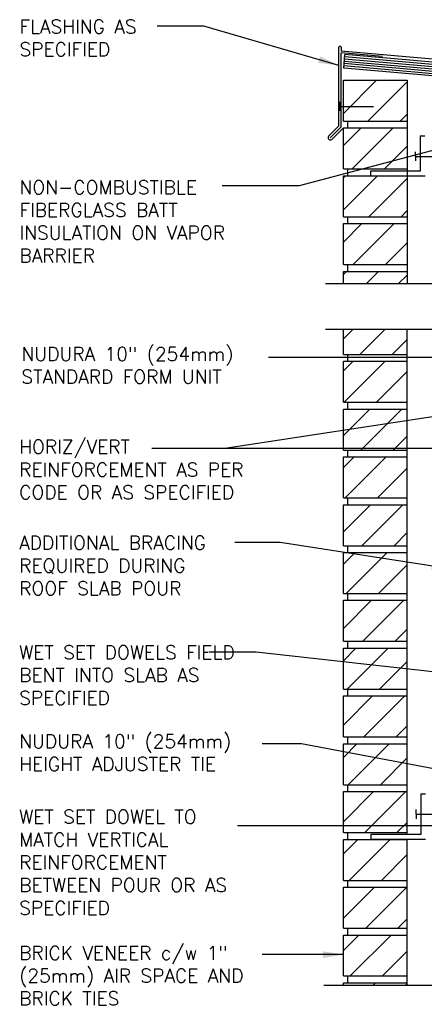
# Model space of a CAD drawing. Header units: inches. Extents: x 227.3 to 283.4, y 111.6 to 199.4.
# Drawn here: x 227.3 to 249.6, y 145.3 to 199.4 of the extents above; entities that cross this region are included whole.
import ezdxf

# ---------------------------------------------------------------- set-up
doc = ezdxf.new("R2010")
doc.units = ezdxf.units.IN
doc.header["$LTSCALE"] = 0.5
doc.header["$MEASUREMENT"] = 0
for name, color, linetype in [('HATCH', 12, 'Continuous'), ('line25', 2, 'Continuous'), ('LINE9', 9, 'Continuous'), ('TEXT', 4, 'Continuous')]:
    doc.layers.add(name, color=color, linetype=linetype)
doc.styles.add('DIM', font='romans.shx', dxfattribs={"width": 0.7})
doc.styles.add('ROMANS', font='romans.shx', dxfattribs={"height": 0.75})
doc.dimstyles.new('ext_12', dxfattribs={"dimscale": 12, "dimtxt": 0.09375, "dimasz": 0.09375, "dimexe": 0.09375, "dimexo": 0.0625, "dimgap": 0.0625, "dimtad": 1, "dimdec": 1, "dimzin": 2, "dimdsep": 46, "dimlunit": 4, "dimtxsty": 'DIM', "dimcen": 0.09, "dimdle": 0.09375, "dimclrt": 4, "dimadec": 0, "dimazin": 0, "dimtfac": 1, "dimtdec": 1, "dimtmove": 2, "dimatfit": 3, "dimfxl": 1, "dimfrac": 2, "dimtolj": 1, "dimtzin": 0, "dimarcsym": 0})

msp = doc.modelspace()

# ---------------------------------------------------------------- hatches: boundary and pattern name
at = {"layer": 'HATCH'}
h = msp.add_hatch(dxfattribs=at)
h.set_pattern_fill('ANSI31', color=256, scale=10, style=0)
h.set_pattern_definition([(45, (246.6606, 185.2405), (-0.883883, 0.883883), [])])
h.paths.add_polyline_path([(248.583, 185.595), (245.083, 185.595), (245.083, 184.906), (248.583, 184.906)])
h.paths.add_polyline_path([(248.583, 188.22), (245.083, 188.22), (245.083, 185.97), (248.583, 185.97)])
h.paths.add_polyline_path([(248.583, 190.845), (245.083, 190.845), (245.083, 188.595), (248.583, 188.595)])
h.paths.add_polyline_path([(248.583, 193.47), (245.083, 193.47), (245.083, 191.22), (248.583, 191.22)])
h.paths.add_polyline_path([(248.583, 196.095), (245.083, 196.095), (245.083, 193.845), (248.583, 193.845)])
h.paths.add_polyline_path([(248.583, 162.285), (245.083, 162.285), (245.083, 160.035), (248.583, 160.035)])
h.paths.add_polyline_path([(248.583, 164.91), (245.083, 164.91), (245.083, 162.66), (248.583, 162.66)])
h.paths.add_polyline_path([(248.583, 167.535), (245.083, 167.535), (245.083, 165.285), (248.583, 165.285)])
h.paths.add_polyline_path([(248.583, 170.16), (245.083, 170.16), (245.083, 167.91), (248.583, 167.91)])
h.paths.add_polyline_path([(248.583, 172.785), (245.083, 172.785), (245.083, 170.535), (248.583, 170.535)])
h.paths.add_polyline_path([(248.583, 175.41), (245.083, 175.41), (245.083, 173.16), (248.583, 173.16)])
h.paths.add_polyline_path([(248.583, 178.035), (245.083, 178.035), (245.083, 175.785), (248.583, 175.785)])
h.paths.add_polyline_path([(248.583, 180.66), (245.083, 180.66), (245.083, 178.41), (248.583, 178.41)])
h.paths.add_polyline_path([(248.583, 182.406), (245.083, 182.406), (245.083, 181.035), (248.583, 181.035)])
h.paths.add_polyline_path([(248.583, 151.785), (245.083, 151.785), (245.083, 149.535), (248.583, 149.535)])
h.paths.add_polyline_path([(248.583, 154.41), (245.083, 154.41), (245.083, 152.16), (248.583, 152.16)])
h.paths.add_polyline_path([(248.583, 157.035), (245.083, 157.035), (245.083, 154.785), (248.583, 154.785)])
h.paths.add_polyline_path([(248.583, 159.66), (245.116, 159.66), (245.083, 159.627), (245.083, 157.41), (248.583, 157.41)])
h.paths.add_polyline_path([(248.583, 146.535), (245.083, 146.535), (245.083, 146.406), (248.583, 146.406)])
h.paths.add_polyline_path([(248.583, 149.16), (245.083, 149.16), (245.083, 146.91), (248.583, 146.91)])

# ---------------------------------------------------------------- linework, layer by layer
for p, q in [((244.833, 193.583), (244.833, 197.903)), ((244.958, 197.903), (244.958, 197.693)), ((265.924, 195.859), (244.958, 197.693)), ((244.958, 193.531), (244.958, 197.601)), ((247.223, 197.403), (244.958, 197.601)), ((264.789, 195.28), (245.124, 197.001)), ((264.8, 195.405), (245.134, 197.125)), ((264.811, 195.529), (245.145, 197.25)), ((264.822, 195.654), (245.156, 197.374)), ((264.778, 195.156), (245.113, 196.876)), ((244.833, 193.583), (244.264, 193.014)), ((244.958, 193.531), (244.353, 192.926)), ((245.046, 193.443), (244.441, 192.838)), ((245.083, 159.627), (245.116, 159.66)), ((245.083, 155.394), (245.112, 155.423))]:
    msp.add_line(p, q, dxfattribs=at)
for centre, radius, start, end in [((244.895, 197.903), 0.0625, 0, 180), ((244.368, 192.941), 0.127, 144.7902, 305.2098)]:
    msp.add_arc(centre, radius, start, end, dxfattribs=at)
at = {"layer": 'line25'}
for p, q in [((245.102, 196.752), (245.167, 197.499)), ((264.833, 195.779), (245.167, 197.499)), ((264.767, 195.031), (245.102, 196.752)), ((245.083, 193.845), (245.083, 196.095)), ((245.083, 196.095), (248.583, 196.095)), ((248.583, 196.095), (248.583, 184.906)), ((245.083, 193.845), (248.583, 193.845)), ((245.333, 193.47), (245.333, 193.845)), ((245.333, 193.47), (245.333, 193.845)), ((245.083, 193.47), (248.583, 193.47)), ((245.083, 191.22), (245.083, 193.47)), ((245.083, 191.22), (248.583, 191.22)), ((245.333, 190.845), (245.333, 191.22)), ((245.333, 190.845), (245.333, 191.22)), ((245.083, 188.595), (245.083, 190.845)), ((245.083, 190.845), (248.583, 190.845)), ((245.083, 188.595), (248.583, 188.595)), ((245.333, 188.22), (245.333, 188.595)), ((245.333, 188.22), (245.333, 188.595)), ((245.083, 185.97), (245.083, 188.22)), ((245.083, 188.22), (248.583, 188.22)), ((245.083, 185.97), (248.583, 185.97)), ((245.333, 185.595), (245.333, 185.97)), ((245.333, 185.595), (245.333, 185.97)), ((245.083, 184.906), (245.083, 185.595)), ((245.083, 185.595), (248.583, 185.595)), ((245.083, 181.035), (245.083, 182.406)), ((248.583, 154.66), (248.583, 182.406)), ((245.083, 181.035), (248.583, 181.035)), ((245.333, 180.66), (245.333, 181.035)), ((245.083, 180.66), (248.583, 180.66)), ((245.083, 178.41), (245.083, 180.66)), ((245.083, 178.41), (248.583, 178.41)), ((245.083, 178.035), (248.583, 178.035)), ((245.083, 175.785), (245.083, 178.035)), ((245.333, 178.035), (245.333, 178.41)), ((245.083, 175.785), (248.583, 175.785)), ((245.083, 175.41), (248.583, 175.41)), ((245.083, 173.16), (245.083, 175.41)), ((245.333, 175.41), (245.333, 175.785)), ((245.083, 173.16), (248.583, 173.16)), ((245.083, 172.785), (248.583, 172.785)), ((245.083, 170.535), (245.083, 172.785)), ((245.333, 172.785), (245.333, 173.16)), ((245.083, 170.535), (248.583, 170.535)), ((245.333, 170.16), (245.333, 170.535)), ((245.083, 170.16), (248.583, 170.16)), ((245.083, 167.91), (245.083, 170.16)), ((245.083, 167.91), (248.583, 167.91)), ((245.333, 167.535), (245.333, 167.91)), ((245.083, 167.535), (248.583, 167.535)), ((245.083, 165.285), (245.083, 167.535)), ((245.083, 165.285), (248.583, 165.285)), ((245.333, 164.91), (245.333, 165.285)), ((245.083, 164.91), (248.583, 164.91)), ((245.083, 162.66), (245.083, 164.91)), ((245.083, 162.66), (248.583, 162.66)), ((245.333, 162.285), (245.333, 162.66)), ((245.083, 162.285), (248.583, 162.285)), ((245.083, 160.035), (245.083, 162.285)), ((245.083, 160.035), (248.583, 160.035)), ((245.083, 157.41), (245.083, 159.66)), ((245.083, 159.66), (248.583, 159.66)), ((245.333, 159.66), (245.333, 160.035)), ((245.083, 157.41), (248.583, 157.41)), ((245.083, 157.035), (248.583, 157.035)), ((245.083, 154.785), (245.083, 157.035)), ((245.333, 157.035), (245.333, 157.41)), ((245.333, 157.035), (245.333, 157.41)), ((245.083, 154.785), (248.583, 154.785)), ((245.333, 154.41), (245.333, 154.785)), ((245.083, 154.41), (248.583, 154.41)), ((245.083, 152.16), (245.083, 154.41)), ((248.583, 146.406), (248.583, 154.41)), ((245.083, 152.16), (248.583, 152.16)), ((245.333, 151.785), (245.333, 152.16)), ((245.083, 151.785), (248.583, 151.785)), ((245.083, 149.535), (245.083, 151.785)), ((245.083, 149.535), (248.583, 149.535)), ((245.333, 149.16), (245.333, 149.535)), ((245.083, 149.16), (248.583, 149.16)), ((245.083, 146.91), (245.083, 149.16)), ((245.083, 146.91), (248.583, 146.91)), ((245.333, 146.535), (245.333, 146.91)), ((245.083, 146.535), (248.583, 146.535)), ((245.083, 146.406), (245.083, 146.535))]:
    msp.add_line(p, q, dxfattribs=at)
at = {"layer": 'LINE9'}
for p, q in [((244.889, 194.656), (244.889, 194.906)), ((244.889, 194.656), (246.735, 194.656)), ((244.889, 194.656), (244.889, 194.406)), ((249.295, 193.036), (249.295, 191.1)), ((249.295, 193.036), (249.545, 193.036)), ((249.045, 191.911), (249.045, 192.161)), ((249.045, 191.911), (250.891, 191.911)), ((249.045, 191.911), (249.045, 191.661)), ((249.295, 191.1), (246.572, 191.1)), ((246.572, 191.1), (246.572, 190.85)), ((246.572, 190.85), (249.572, 190.85)), ((254.347, 184.906), (244.11, 184.906)), ((254.347, 182.406), (244.11, 182.406)), ((249.333, 156.919), (249.333, 154.669)), ((249.333, 156.919), (249.583, 156.919)), ((249.333, 154.669), (246.583, 154.669)), ((246.583, 154.669), (246.583, 154.419)), ((246.583, 154.419), (249.583, 154.419))]:
    msp.add_line(p, q, dxfattribs=at)
at = {"layer": 'LINE9', "linetype": 'Continuous'}
for q in [(249.083, 156.044), (250.929, 155.794), (249.083, 155.544)]:
    msp.add_line((249.083, 155.794), q, dxfattribs=at)
at = {"layer": 'LINE9'}
msp.add_lwpolyline([(244.002, 146.406), (254.661, 146.406), (255.661, 145.406), (255.661, 147.406), (256.661, 146.406), (266.211, 146.406)], dxfattribs=at)

# ---------------------------------------------------------------- texts
at = {"layer": 'TEXT', "char_height": 0.75, "style": 'ROMANS'}
for s, insert, width, attachment_point in [('FLASHING AS \\PSPECIFIED', (227.307, 199.414), 8.7776, 1), ('NON-COMBUSTIBLE\\PFIBERGLASS BATT INSULATION ON VAPOR BARRIER', (227.307, 190.59), 12.44051, 1), ('NUDURA 10" (254mm) STANDARD FORM UNIT', (227.412, 180.435), 16.70168, 4), ('HORIZ/VERT REINFORCEMENT AS PER CODE OR AS SPECIFIED', (227.29, 174.714), 14.05928, 4), ('ADDITIONAL BRACING REQUIRED DURING ROOF SLAB POUR', (227.29, 169.443), 12.17415, 4), ('\\PWET SET DOWELS FIELD BENT INTO SLAB AS SPECIFIED', (227.29, 164.053), 13.38313, 4), ('\\PNUDURA 10" (254mm) HEIGHT ADJUSTER TIE', (227.29, 159.792), 13.38313, 4), ('WET SET DOWEL TO MATCH VERTICAL REINFORCEMENT BETWEEN POUR OR AS SPECIFIED', (227.29, 153.149), 13.47255, 4), ('BRICK VENEER c/w 1" (25mm) AIR SPACE AND BRICK TIES', (227.29, 146.926), 13.47255, 4)]:
    msp.add_mtext(s, dxfattribs=dict(at, insert=insert, width=width, attachment_point=attachment_point))

# ---------------------------------------------------------------- leaders
at = {"layer": 'TEXT'}
for points, override in [([(244.833, 196.909), (237.43, 199.061), (234.87, 199.061)], {"dimgap": 0.0625, "dimtad": 0}), ([(254.415, 193.407), (242.666, 190.295), (238.427, 190.295)], {"dimtad": 0}), ([(251.293, 180.865), (240.98, 180.865)], {"dimgap": 0.0625, "dimtad": 0}), ([(256.267, 178.572), (238.58, 175.88), (234.566, 175.88)], {"dimgap": 0.0625, "dimtad": 0}), ([(257.194, 175.88), (238.58, 175.88)], {"dimgap": 0.0625, "dimtad": 0}), ([(251.046, 169.242), (241.622, 170.712), (239.119, 170.712)], {"dimgap": 0.0625, "dimtad": 0}), ([(258.708, 162.656), (240.305, 164.683), (237.723, 164.683)], {"dimgap": 0.0625, "dimtad": 0}), ([(252.708, 157.787), (242.776, 159.658), (240.631, 159.658)], {"dimgap": 0.0625, "dimtad": 0}), ([(254.185, 155.157), (239.268, 155.157)], {"dimgap": 0.0625, "dimtad": 0}), ([(245.083, 148.082), (240.632, 148.082)], {"dimgap": 0.0625, "dimtad": 0})]:
    msp.add_leader(points, dimstyle='ext_12', override=override, dxfattribs=at)

doc.saveas('drawing.dxf')
